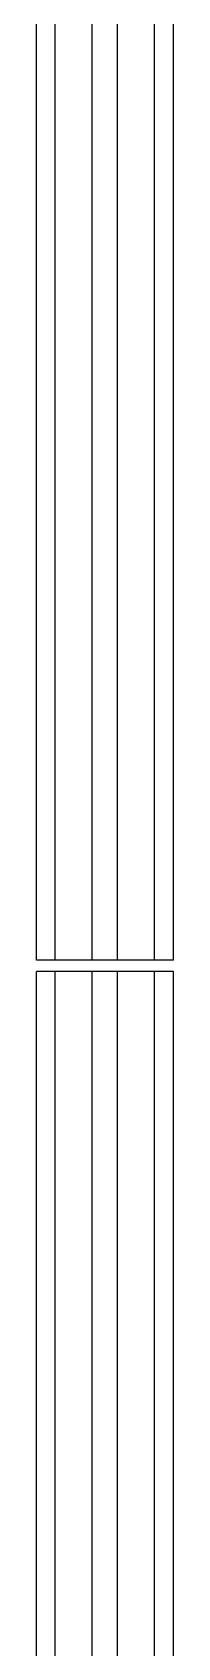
# Model space of a CAD drawing. Extents: x -9127 to 548, y 11049 to 16542.
# Drawn here: x -8914 to -8840, y 12831 to 13704 of the extents above; entities that cross this region are included whole.
import ezdxf

# ---------------------------------------------------------------- set-up
doc = ezdxf.new("R2010")
doc.units = 0
doc.header["$MEASUREMENT"] = 0
doc.layers.get('0').update_dxf_attribs({"linetype": 'CONTINUOUS'})
doc.layers.add('detail', color=7, linetype='CONTINUOUS')

# ---------------------------------------------------------------- blocks, each defined once
blk = doc.blocks.new('18')
at = {"layer": 'detail'}
for p, q in [((-6841.25, 8633.75), (-6841.25, 9479.75)), ((-6915.25, 8633.75), (-6915.25, 9439.75)), ((-6905.25, 8633.75), (-6905.25, 9412.73)), ((-6885.25, 8633.75), (-6885.25, 9412.73)), ((-6871.47, 8633.75), (-6871.47, 9412.73)), ((-6851.47, 8633.75), (-6851.47, 9412.73)), ((-6841.25, 8633.75), (-6915.25, 8633.75)), ((-6841.25, 8627.75), (-6915.25, 8627.75)), ((-6915.25, 7781.75), (-6915.25, 8627.75)), ((-6905.25, 7781.75), (-6905.25, 8627.75)), ((-6885.25, 7781.75), (-6885.25, 8627.75)), ((-6871.47, 7781.75), (-6871.47, 8627.75)), ((-6851.47, 7781.75), (-6851.47, 8627.75)), ((-6841.25, 7781.75), (-6841.25, 8627.75))]:
    blk.add_line(p, q, dxfattribs=at)

msp = doc.modelspace()

# ---------------------------------------------------------------- block references
msp.add_blockref('18', (-1998.33, 4568.79))

doc.saveas('drawing.dxf')
